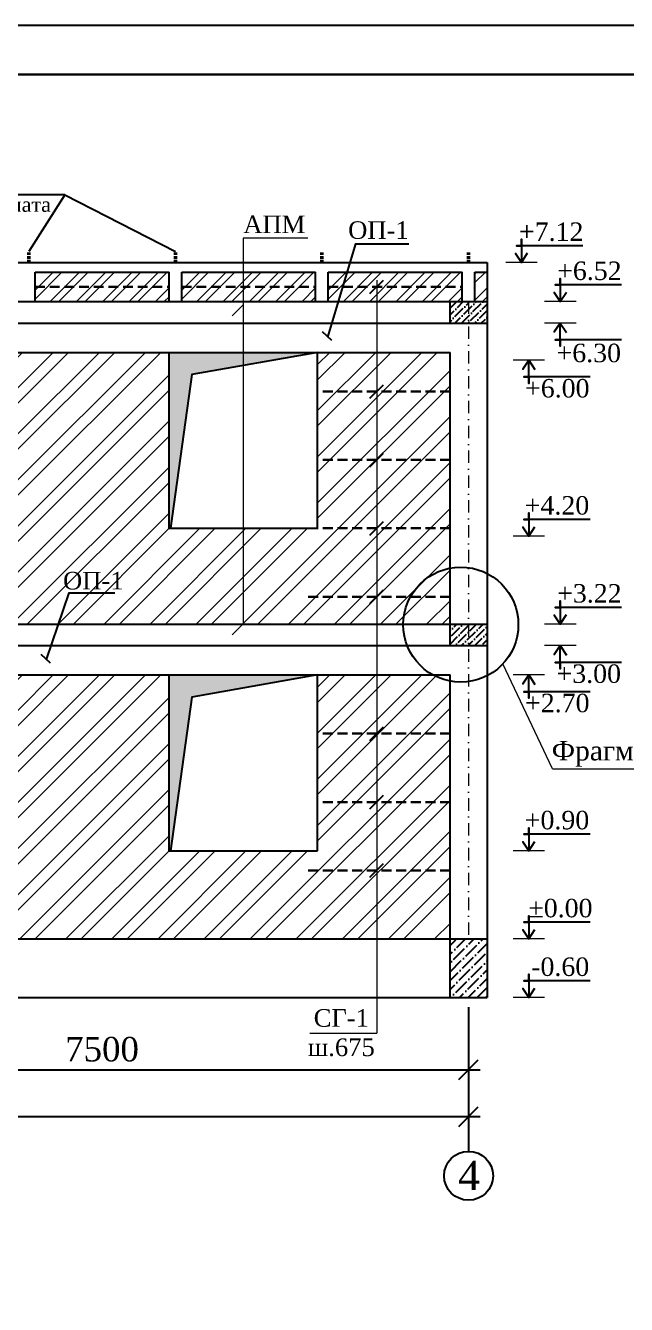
# Model space of a CAD drawing. Header units: millimetres. Extents: x 572274 to 2241483, y -888675 to -304135.
# Drawn here: x 1430353 to 1436500, y -628891 to -615807 of the extents above; entities that cross this region are included whole.
import ezdxf

# ---------------------------------------------------------------- set-up
doc = ezdxf.new("R2010")
doc.units = ezdxf.units.MM
for name, pattern in [('DASHDOT', [25.4, 12.7, -6.35, 0, -6.35]), ('DASHED2', [9.525, 6.35, -3.175]), ('G_BUILDING_LINE', [3, 2, -1])]:
    doc.linetypes.add(name, pattern=pattern)
for name, color, linetype, lineweight in [('RAZMER-2', 7, 'Continuous', 25), ('Маналит', 252, 'Continuous', 15), ('Основная', 7, 'Continuous', 50), ('план', 7, 'Continuous', 40)]:
    doc.layers.add(name, color=color, linetype=linetype, lineweight=lineweight)
doc.styles.get("Standard").update_dxf_attribs({"font": 'isocpeur.ttf'})
doc.styles.add('WMF-Times New Roman0', font='times.ttf')
doc.dimstyles.new('ISO-25$0', dxfattribs={"dimtxt": 300, "dimasz": 200, "dimexe": 100, "dimexo": 300, "dimgap": 50, "dimtad": 1, "dimdec": 0, "dimtxsty": 'Standard', "dimblk": 'OBLIQUE', "dimcen": 250, "dimdle": 150, "dimadec": 0, "dimazin": 0, "dimtfac": 1, "dimtdec": 0, "dimtmove": 0, "dimatfit": 3, "dimldrblk": 'OBLIQUE', "dimfxl": 1.25, "dimarcsym": 0})
pattern_1 = [(45, (443004.93, -906831.547), (25.2569703, 92.6088912), [119.0625, -23.8125, 0, -23.8125])]

# ---------------------------------------------------------------- blocks, each defined once
blk = doc.blocks.new('_Oblique')
at = {"color": 0, "linetype": 'ByBlock', "lineweight": -2}
blk.add_line((-0.5, -0.5), (0.5, 0.5), dxfattribs=at)
blk = doc.blocks.new('*D448')
at = {"color": 0, "lineweight": -2, "transparency": 16777216}
for p, q in [((1427385, -625851), (1427385, -626609)), ((1434885, -625851), (1434885, -626609)), ((1427265, -626489), (1435005, -626489))]:
    blk.add_line(p, q, dxfattribs=at)
at = {"layer": 'Defpoints', "color": 0, "lineweight": 25, "transparency": 16777216}
for p in [(1427385, -625751), (1434885, -625751), (1434885, -626489)]:
    blk.add_point(p, dxfattribs=at)
at = {"color": 0, "lineweight": -2, "transparency": 16777216, "xscale": 200, "yscale": 200, "zscale": 200, "rotation": 180}
blk.add_blockref('_Oblique', (1427385, -626489), dxfattribs=at)
at = {"color": 0, "lineweight": -2, "transparency": 16777216, "xscale": 200, "yscale": 200, "zscale": 200}
blk.add_blockref('_Oblique', (1434885, -626489), dxfattribs=at)
at = {"color": 0, "lineweight": 25, "transparency": 16777216, "insert": (1431135, -626281), "char_height": 250, "attachment_point": 5, "style": 'WMF-Times New Roman0'}
blk.add_mtext('7500', dxfattribs=at)
blk = doc.blocks.new('*D449')
at = {"color": 0, "lineweight": -2, "transparency": 16777216}
for p, q in [((1413885, -625851), (1413885, -627089)), ((1434885, -625851), (1434885, -627089)), ((1413765, -626969), (1435005, -626969))]:
    blk.add_line(p, q, dxfattribs=at)
at = {"layer": 'Defpoints', "color": 0, "lineweight": 25, "transparency": 16777216}
for p in [(1413885, -625751), (1434885, -625751), (1434885, -626969)]:
    blk.add_point(p, dxfattribs=at)
at = {"color": 0, "lineweight": -2, "transparency": 16777216, "xscale": 200, "yscale": 200, "zscale": 200, "rotation": 180}
blk.add_blockref('_Oblique', (1413885, -626969), dxfattribs=at)
at = {"color": 0, "lineweight": -2, "transparency": 16777216, "xscale": 200, "yscale": 200, "zscale": 200}
blk.add_blockref('_Oblique', (1434885, -626969), dxfattribs=at)
at = {"color": 0, "lineweight": 25, "transparency": 16777216, "insert": (1425762, -626762), "char_height": 250, "attachment_point": 5, "style": 'WMF-Times New Roman0'}
blk.add_mtext('21000', dxfattribs=at)

msp = doc.modelspace()

# ---------------------------------------------------------------- hatches: boundary and pattern name
at = {"lineweight": 9, "ltscale": 25}
h = msp.add_hatch(dxfattribs=at)
h.set_pattern_fill('ANSI32', color=34, scale=20, style=0)
h.set_pattern_definition([(45, (777974.94, -413465.59), (-134.70384, 134.70384), []), (45, (778064.74, -413465.59), (-134.70384, 134.70384), [])])
h.paths.add_polyline_path([(1431820.256, -618330.703), (1430450.256, -618330.703), (1430450.256, -618630.703), (1431820.256, -618630.703)])
h = msp.add_hatch(dxfattribs=at)
h.set_pattern_fill('ANSI32', color=34, scale=20, style=0)
h.set_pattern_definition([(45, (779474.94, -413465.59), (-134.70384, 134.70384), []), (45, (779564.74, -413465.59), (-134.70384, 134.70384), [])])
h.paths.add_polyline_path([(1433320.256, -618330.703), (1431950.256, -618330.703), (1431950.256, -618630.703), (1433320.256, -618630.703)])
h = msp.add_hatch(dxfattribs=at)
h.set_pattern_fill('ANSI32', color=34, scale=20, style=0)
h.set_pattern_definition([(45, (780974.94, -413465.59), (-134.70384, 134.70384), []), (45, (781064.74, -413465.59), (-134.70384, 134.70384), [])])
h.paths.add_polyline_path([(1434820.256, -618330.703), (1433450.256, -618330.703), (1433450.256, -618630.703), (1434820.256, -618630.703)])
h = msp.add_hatch(dxfattribs=at)
h.set_pattern_fill('ANSI32', color=34, scale=20, style=0)
h.set_pattern_definition([(45, (781229.94, -413465.59), (-134.70384, 134.70384), []), (45, (781319.74, -413465.59), (-134.70384, 134.70384), [])])
h.paths.add_polyline_path([(1435075.256, -618330.703), (1434950.256, -618330.703), (1434950.256, -618630.703), (1435075.256, -618630.703)])
h = msp.add_hatch()
h.set_pattern_fill('ANSI36', color=256, scale=15)
h.set_pattern_definition(pattern_1)
h.paths.add_polyline_path([(1435075.256, -618850.703), (1435075.256, -618630.703), (1434695.256, -618630.703), (1434695.256, -618850.703)])
h = msp.add_hatch(dxfattribs=at)
h.set_pattern_fill('ANSI32', color=34, scale=35, style=0)
h.set_pattern_definition([(45, (415487, -906831.55), (-235.73172, 235.73172), []), (45, (415644.15, -906831.55), (-235.73172, 235.73172), [])])
h.paths.add_polyline_path([(1421195.256, -622450.703), (1420050.256, -622450.703), (1420050.256, -624250.703), (1418530.256, -624250.703), (1418530.256, -622450.703), (1416980.256, -622450.703), (1416980.256, -624250.703), (1415460.256, -624250.703), (1415460.256, -622450.703), (1414075.256, -622450.703), (1414075.256, -625150.703), (1421195.256, -625150.703)])
h.paths.add_polyline_path([(1423630.256, -622450.703), (1423260.256, -622450.703), (1423260.256, -624250.703), (1421740.256, -624250.703), (1421740.256, -622450.703), (1421575.256, -622450.703), (1421575.256, -625150.703), (1423630.256, -625150.703)])
h.paths.add_polyline_path([(1427195.256, -622450.703), (1427030.256, -622450.703), (1427030.256, -624250.703), (1425510.256, -624250.703), (1425510.256, -622450.703), (1425140.256, -622450.703), (1425140.256, -625150.703), (1427195.256, -625150.703)])
h.paths.add_polyline_path([(1434695.256, -622450.703), (1433340.256, -622450.703), (1433340.256, -624250.703), (1431820.256, -624250.703), (1431820.256, -622450.703), (1430270.256, -622450.703), (1430270.256, -624250.703), (1428750.256, -624250.703), (1428750.256, -622450.703), (1427575.256, -622450.703), (1427575.256, -625150.703), (1434695.256, -625150.703)])
h.paths.add_polyline_path([(1434695.256, -619150.703), (1433340.256, -619150.703), (1433340.256, -620950.703), (1431820.256, -620950.703), (1431820.256, -619150.703), (1430270.256, -619150.703), (1430270.256, -620950.703), (1428750.256, -620950.703), (1428750.256, -619150.703), (1427575.256, -619150.703), (1427575.256, -621930.703), (1434695.256, -621930.703)])
h.paths.add_polyline_path([(1427195.256, -619150.703), (1427030.256, -619150.703), (1427030.256, -620950.703), (1425510.256, -620950.703), (1425510.256, -619150.703), (1423260.256, -619150.703), (1423260.256, -620950.703), (1421740.256, -620950.703), (1421740.256, -619150.703), (1421575.256, -619150.703), (1421575.256, -621930.703), (1427195.256, -621930.703)])
h.paths.add_polyline_path([(1421195.256, -619150.703), (1420050.256, -619150.703), (1420050.256, -620950.703), (1418530.256, -620950.703), (1418530.256, -619150.703), (1416980.256, -619150.703), (1416980.256, -620950.703), (1415460.256, -620950.703), (1415460.256, -619150.703), (1414075.256, -619150.703), (1414075.256, -621930.703), (1421195.256, -621930.703)])
at = {"lineweight": 30}
for points in [[(1433340.256, -619150.703), (1431820.256, -619150.703), (1431820.256, -620950.703), (1431836.903, -620950.703), (1432054.403, -619377.625)], [(1433340.256, -622450.703), (1431820.256, -622450.703), (1431820.256, -624250.703), (1431836.903, -624250.703), (1432054.403, -622677.625)]]:
    msp.add_hatch(color=256, dxfattribs=at).paths.add_polyline_path(points)
h = msp.add_hatch()
h.set_pattern_fill('ANSI36', color=256, scale=15)
h.set_pattern_definition(pattern_1)
h.paths.add_polyline_path([(1435075.256, -622150.703), (1435075.256, -621930.703), (1434695.256, -621930.703), (1434695.256, -622150.703)])
h = msp.add_hatch()
h.set_pattern_fill('ANSI36', color=256, scale=20)
h.set_pattern_definition([(45, (464134.93, -893612.94), (33.6759605, 123.4785217), [158.75, -31.75, 0, -31.75])])
h.paths.add_polyline_path([(1434695.256, -625750.703), (1435075.256, -625750.703), (1435075.256, -625150.703), (1434695.256, -625150.703)])

# ---------------------------------------------------------------- linework, layer by layer
at = {"color": 5, "lineweight": -2, "ltscale": 0.04}
for q in [(1428231.327, -617539.498), (1430385.256, -618119.714), (1431885.256, -618119.714)]:
    msp.add_line((1430753.21, -617539.498), q, dxfattribs=at)
at = {"color": 5, "lineweight": 9}
for p, q in [((1432580.256, -617983.791), (1432580.256, -621926.795)), ((1433241.321, -617983.791), (1432580.256, -617983.791)), ((1432466.348, -618777.153), (1432580.256, -618663.246)), ((1432466.348, -622040.703), (1432580.256, -621926.795))]:
    msp.add_line(p, q, dxfattribs=at)
at = {"linetype": 'DASHED2', "lineweight": 50, "ltscale": 4}
for p, q in [((1430385.256, -618230.703), (1430385.256, -618119.714)), ((1431885.256, -618230.703), (1431885.256, -618119.714)), ((1433385.256, -618230.703), (1433385.256, -618119.714)), ((1434885.256, -618230.703), (1434885.256, -618119.714))]:
    msp.add_line(p, q, dxfattribs=at)
for p, q in [((1413695.256, -618230.703), (1435075.256, -618230.703)), ((1435075.256, -618230.703), (1435075.256, -625750.703)), ((1430450.256, -618630.703), (1430450.256, -618330.703)), ((1430450.256, -618330.703), (1431820.256, -618330.703)), ((1431820.256, -618630.703), (1431820.256, -618330.703)), ((1431950.256, -618630.703), (1431950.256, -618330.703)), ((1431950.256, -618330.703), (1433320.256, -618330.703)), ((1433320.256, -618630.703), (1433320.256, -618330.703)), ((1433450.256, -618330.703), (1434820.256, -618330.703)), ((1433450.256, -618630.703), (1433450.256, -618330.703)), ((1434820.256, -618630.703), (1434820.256, -618330.703)), ((1434950.256, -618630.703), (1434950.256, -618330.703)), ((1434885.256, -626488.749), (1434885.256, -627324.728))]:
    msp.add_line(p, q)
at = {"color": 5, "lineweight": 25}
for p, q in [((1433875.919, -618550.039), (1434014.592, -618411.366)), ((1433875.919, -619620.039), (1434014.592, -619481.366)), ((1433875.919, -620320.039), (1434014.592, -620181.366)), ((1433875.919, -621020.039), (1434014.592, -620881.366)), ((1433875.919, -621720.039), (1434014.592, -621581.366)), ((1433875.919, -623120.039), (1434014.592, -622981.366)), ((1433875.919, -623820.039), (1434014.592, -623681.366)), ((1433875.919, -624520.039), (1434014.592, -624381.366))]:
    msp.add_line(p, q, dxfattribs=at)
at = {"color": 5, "lineweight": 5}
for p in [(1433945.256, -618411.312), (1433259.878, -626115.222)]:
    msp.add_line(p, (1433945.256, -626115.222), dxfattribs=at)
at = {"lineweight": 25}
for p, q in [((1434950.256, -618330.703), (1435075.256, -618330.703)), ((1413695.256, -618630.703), (1435075.256, -618630.703)), ((1434695.256, -618850.703), (1434695.256, -618630.703)), ((1413695.256, -618850.703), (1435075.256, -618850.703)), ((1433387.129, -618937.372), (1433481.311, -619026.645)), ((1427575.256, -619150.703), (1434695.256, -619150.703)), ((1431820.256, -620950.703), (1431820.256, -619150.703)), ((1433340.256, -620950.703), (1433340.256, -619150.703)), ((1434695.256, -622150.703), (1434695.256, -619150.703)), ((1431820.256, -620950.703), (1433340.256, -620950.703)), ((1413695.256, -621930.703), (1435075.256, -621930.703)), ((1413695.256, -622150.703), (1435075.256, -622150.703)), ((1430508.729, -622237.372), (1430602.911, -622326.645)), ((1427575.256, -622450.703), (1434695.256, -622450.703)), ((1431820.256, -624250.703), (1431820.256, -622450.703)), ((1433340.256, -624250.703), (1433340.256, -622450.703)), ((1434695.256, -625750.703), (1434695.256, -622450.703)), ((1431820.256, -624250.703), (1433340.256, -624250.703)), ((1413695.256, -625150.703), (1435075.256, -625150.703)), ((1413695.256, -625750.703), (1435075.256, -625750.703))]:
    msp.add_line(p, q, dxfattribs=at)
at = {"color": 12, "linetype": 'DASHDOT', "lineweight": 13, "ltscale": 10}
msp.add_line((1434885.256, -618630.703), (1434885.256, -625150.703), dxfattribs=at)
at = {"color": 5, "lineweight": 0}
for q in [(1435236.494, -622336.846), (1437365.237, -623410.001)]:
    msp.add_line((1435744.688, -623410.001), q, dxfattribs=at)
at = {"lineweight": 25, "ltscale": 100}
msp.add_lwpolyline([(1409289.808, -645507.415), (1451289.808, -645507.415), (1451289.808, -615807.415), (1409289.808, -615807.415)], close=True, dxfattribs=at)
at = {"color": 1, "lineweight": 30}
msp.add_lwpolyline([(1411289.808, -645007.415), (1450789.808, -645007.415), (1450789.808, -616307.415), (1411289.808, -616307.415)], close=True, dxfattribs=at)
at = {"lineweight": 25}
for points in [[(1433443.688, -618993.767), (1433730.703, -618040.292), (1434272.459, -618040.292)], [(1430565.288, -622293.767), (1430800.119, -621612.073), (1431265.517, -621612.073)]]:
    msp.add_lwpolyline(points, dxfattribs=at)
at = {"color": 7}
for points in [[(1436054.681, -618059.28), (1435375.102, -618059.28), (1435427.102, -618059.28), (1435427.102, -617993.502), (1435427.102, -618230.703), (1435364.789, -618139.403), (1435427.102, -618230.703), (1435489.414, -618133.989)], [(1436451.418, -618459.28), (1435771.839, -618459.28), (1435823.838, -618459.28), (1435823.838, -618393.502), (1435823.838, -618630.703), (1435761.526, -618539.403), (1435823.838, -618630.703), (1435886.15, -618533.989)], [(1436451.418, -619022.125), (1435771.839, -619022.125), (1435823.838, -619022.125), (1435823.838, -619087.903), (1435823.838, -618850.703), (1435761.526, -618942.002), (1435823.838, -618850.703), (1435886.15, -618947.417)], [(1436129.379, -619402.125), (1435449.8, -619402.125), (1435501.799, -619402.125), (1435501.799, -619467.903), (1435501.799, -619230.703), (1435439.487, -619322.002), (1435501.799, -619230.703), (1435564.112, -619327.417)], [(1436129.379, -620859.278), (1435449.8, -620859.278), (1435501.799, -620859.278), (1435501.799, -620793.5), (1435501.799, -621030.701), (1435439.487, -620939.402), (1435501.799, -621030.701), (1435564.112, -620933.987)], [(1436451.418, -621759.28), (1435771.839, -621759.28), (1435823.838, -621759.28), (1435823.838, -621693.502), (1435823.838, -621930.703), (1435761.526, -621839.403), (1435823.838, -621930.703), (1435886.15, -621833.989)], [(1436451.418, -622322.125), (1435771.839, -622322.125), (1435823.838, -622322.125), (1435823.838, -622387.903), (1435823.838, -622150.703), (1435761.526, -622242.002), (1435823.838, -622150.703), (1435886.15, -622247.417)], [(1436129.379, -622622.125), (1435449.8, -622622.125), (1435501.799, -622622.125), (1435501.799, -622687.903), (1435501.799, -622450.703), (1435439.487, -622542.002), (1435501.799, -622450.703), (1435564.112, -622547.417)], [(1436129.379, -624079.278), (1435449.8, -624079.278), (1435501.799, -624079.278), (1435501.799, -624013.5), (1435501.799, -624250.701), (1435439.487, -624159.402), (1435501.799, -624250.701), (1435564.112, -624153.987)], [(1436129.379, -624979.28), (1435449.8, -624979.28), (1435501.799, -624979.28), (1435501.799, -624913.502), (1435501.799, -625150.703), (1435439.487, -625059.403), (1435501.799, -625150.703), (1435564.112, -625053.989)], [(1436129.379, -625579.278), (1435449.8, -625579.278), (1435501.799, -625579.278), (1435501.799, -625513.5), (1435501.799, -625750.701), (1435439.487, -625659.402), (1435501.799, -625750.701), (1435564.112, -625653.987)]]:
    msp.add_lwpolyline(points, dxfattribs=at)
for points in [[(1433340.256, -619150.703), (1432054.403, -619377.625), (1431836.903, -620950.703)], [(1433340.256, -622450.703), (1432054.403, -622677.625), (1431836.903, -624250.703)]]:
    msp.add_lwpolyline(points)
at = {"lineweight": 25}
for centre, radius in [((1434805.584, -621936.174), 588.406), ((1434885.256, -627574.728), 250)]:
    msp.add_circle(centre, radius, dxfattribs=at)
at = {"layer": 'Маналит', "color": 0, "ltscale": 5}
for p, q in [((1435588.121, -618230.703), (1435266.082, -618230.703)), ((1435984.858, -618630.703), (1435662.819, -618630.703)), ((1435984.858, -618850.703), (1435662.819, -618850.703)), ((1435662.819, -619230.703), (1435340.78, -619230.703)), ((1435662.819, -621030.701), (1435340.78, -621030.701)), ((1435984.858, -621930.703), (1435662.819, -621930.703)), ((1435984.858, -622150.703), (1435662.819, -622150.703)), ((1435662.819, -622450.703), (1435340.78, -622450.703)), ((1435662.819, -624250.701), (1435340.78, -624250.701)), ((1435662.819, -625150.703), (1435340.78, -625150.703)), ((1435662.819, -625750.701), (1435340.78, -625750.701))]:
    msp.add_line(p, q, dxfattribs=at)
at = {"layer": 'Основная', "color": 6, "linetype": 'G_BUILDING_LINE', "lineweight": 30, "ltscale": 50}
for p, q in [((1430450.256, -618480.703), (1431820.256, -618480.703)), ((1431950.256, -618480.703), (1433320.256, -618480.703)), ((1433450.256, -618480.703), (1434820.256, -618480.703)), ((1434695.256, -619550.703), (1433340.256, -619550.703)), ((1434695.256, -620250.703), (1433340.256, -620250.703)), ((1434695.256, -620950.703), (1433340.256, -620950.703)), ((1434695.256, -621650.703), (1433195.256, -621650.703)), ((1434695.256, -623050.703), (1433340.256, -623050.703)), ((1434695.256, -623750.703), (1433340.256, -623750.703)), ((1434695.256, -624450.703), (1433195.256, -624450.703))]:
    msp.add_line(p, q, dxfattribs=at)

# ---------------------------------------------------------------- texts
at = {"linetype": 'ByBlock', "lineweight": 0, "ltscale": 0.13, "insert": (1429396.586, -617639.461), "char_height": 150, "width": 3988.91925, "attachment_point": 5, "style": 'WMF-Times New Roman0'}
msp.add_mtext('Болты А1 (15шт)\\Pдля крепления мауэрлата\\Pшаг 1500.', dxfattribs=at)
at = {"lineweight": 5, "char_height": 180, "width": 996.26366, "attachment_point": 9, "style": 'WMF-Times New Roman0'}
for s, insert in [('АПМ', (1433214.658, -617930.96)), ('ОП-1', (1434272.459, -617992.346)), ('ОП-1', (1431355.569, -621579.013))]:
    msp.add_mtext(s, dxfattribs=dict(at, insert=insert))
at = {"color": 0, "lineweight": 0, "ltscale": 100, "insert": (1436553.916, -623389.967), "char_height": 200, "width": 2124.8563, "attachment_point": 8, "style": 'WMF-Times New Roman0'}
msp.add_mtext('Фрагмент А. ', dxfattribs=at)
at = {"ltscale": 50, "insert": (1433583.015, -626353.751), "char_height": 180, "width": 2084.51954, "attachment_point": 8, "style": 'WMF-Times New Roman0'}
msp.add_mtext('СГ-1\\Pш.675', dxfattribs=at)
at = {"layer": 'RAZMER-2', "color": 0, "linetype": 'ByBlock', "lineweight": 20, "ltscale": 500, "insert": (1434777.368, -627420.952), "char_height": 300, "width": 556.22809, "attachment_point": 1, "style": 'WMF-Times New Roman0'}
msp.add_mtext('4', dxfattribs=at)
at = {"layer": 'план', "color": 7, "linetype": 'Continuous', "lineweight": 0, "char_height": 188.6943, "width": 655.74135, "attachment_point": 3, "style": 'WMF-Times New Roman0'}
for s, insert in [('+7.12', (1436060.469, -617821.414)), ('+6.52', (1436451.019, -618221.414)), ('+6.30', (1436444.78, -619061.986)), ('+6.00', (1436122.742, -619423.25)), ('+4.20', (1436119.691, -620621.412)), ('+3.22', (1436451.019, -621521.414)), ('+3.00', (1436444.78, -622343.25)), ('+2.70', (1436122.742, -622643.25)), ('+0.90', (1436119.691, -623841.412)), ('%%P0.00', (1436153.421, -624741.414)), ('-0.60', (1436119.691, -625341.412))]:
    msp.add_mtext(s, dxfattribs=dict(at, insert=insert))

# ---------------------------------------------------------------- dimensions: what is measured, and where the dimension line sits
at = {"lineweight": 25}
dim = msp.add_linear_dim(base=(1434885.256, -626969.305), p1=(1413885.256, -625750.703), p2=(1434885.256, -625750.703), dimstyle='ISO-25$0', override={"dimtxt": 250, "dimexe": 120, "dimexo": 100, "dimgap": 80, "dimtxsty": 'WMF-Times New Roman0', "dimdle": 120, "dimfxl": 300, "dimarcsym": 1}, dxfattribs=at)
dim.commit()
dim.dimension.update_dxf_attribs({"geometry": '*D449', "text_midpoint": (1425761.709, -626969.305), "dimtype": 160})
dim = msp.add_linear_dim(base=(1434885.256, -626488.749), p1=(1427385.256, -625750.703), p2=(1434885.256, -625750.703), text='7500', dimstyle='ISO-25$0', override={"dimtxt": 250, "dimexe": 120, "dimexo": 100, "dimgap": 80, "dimtxsty": 'WMF-Times New Roman0', "dimdle": 120, "dimfxl": 300, "dimarcsym": 1}, dxfattribs=at)
dim.commit()
dim.dimension.update_dxf_attribs({"geometry": '*D448', "text_midpoint": (1431135.256, -626281.225)})

doc.saveas('drawing.dxf')
